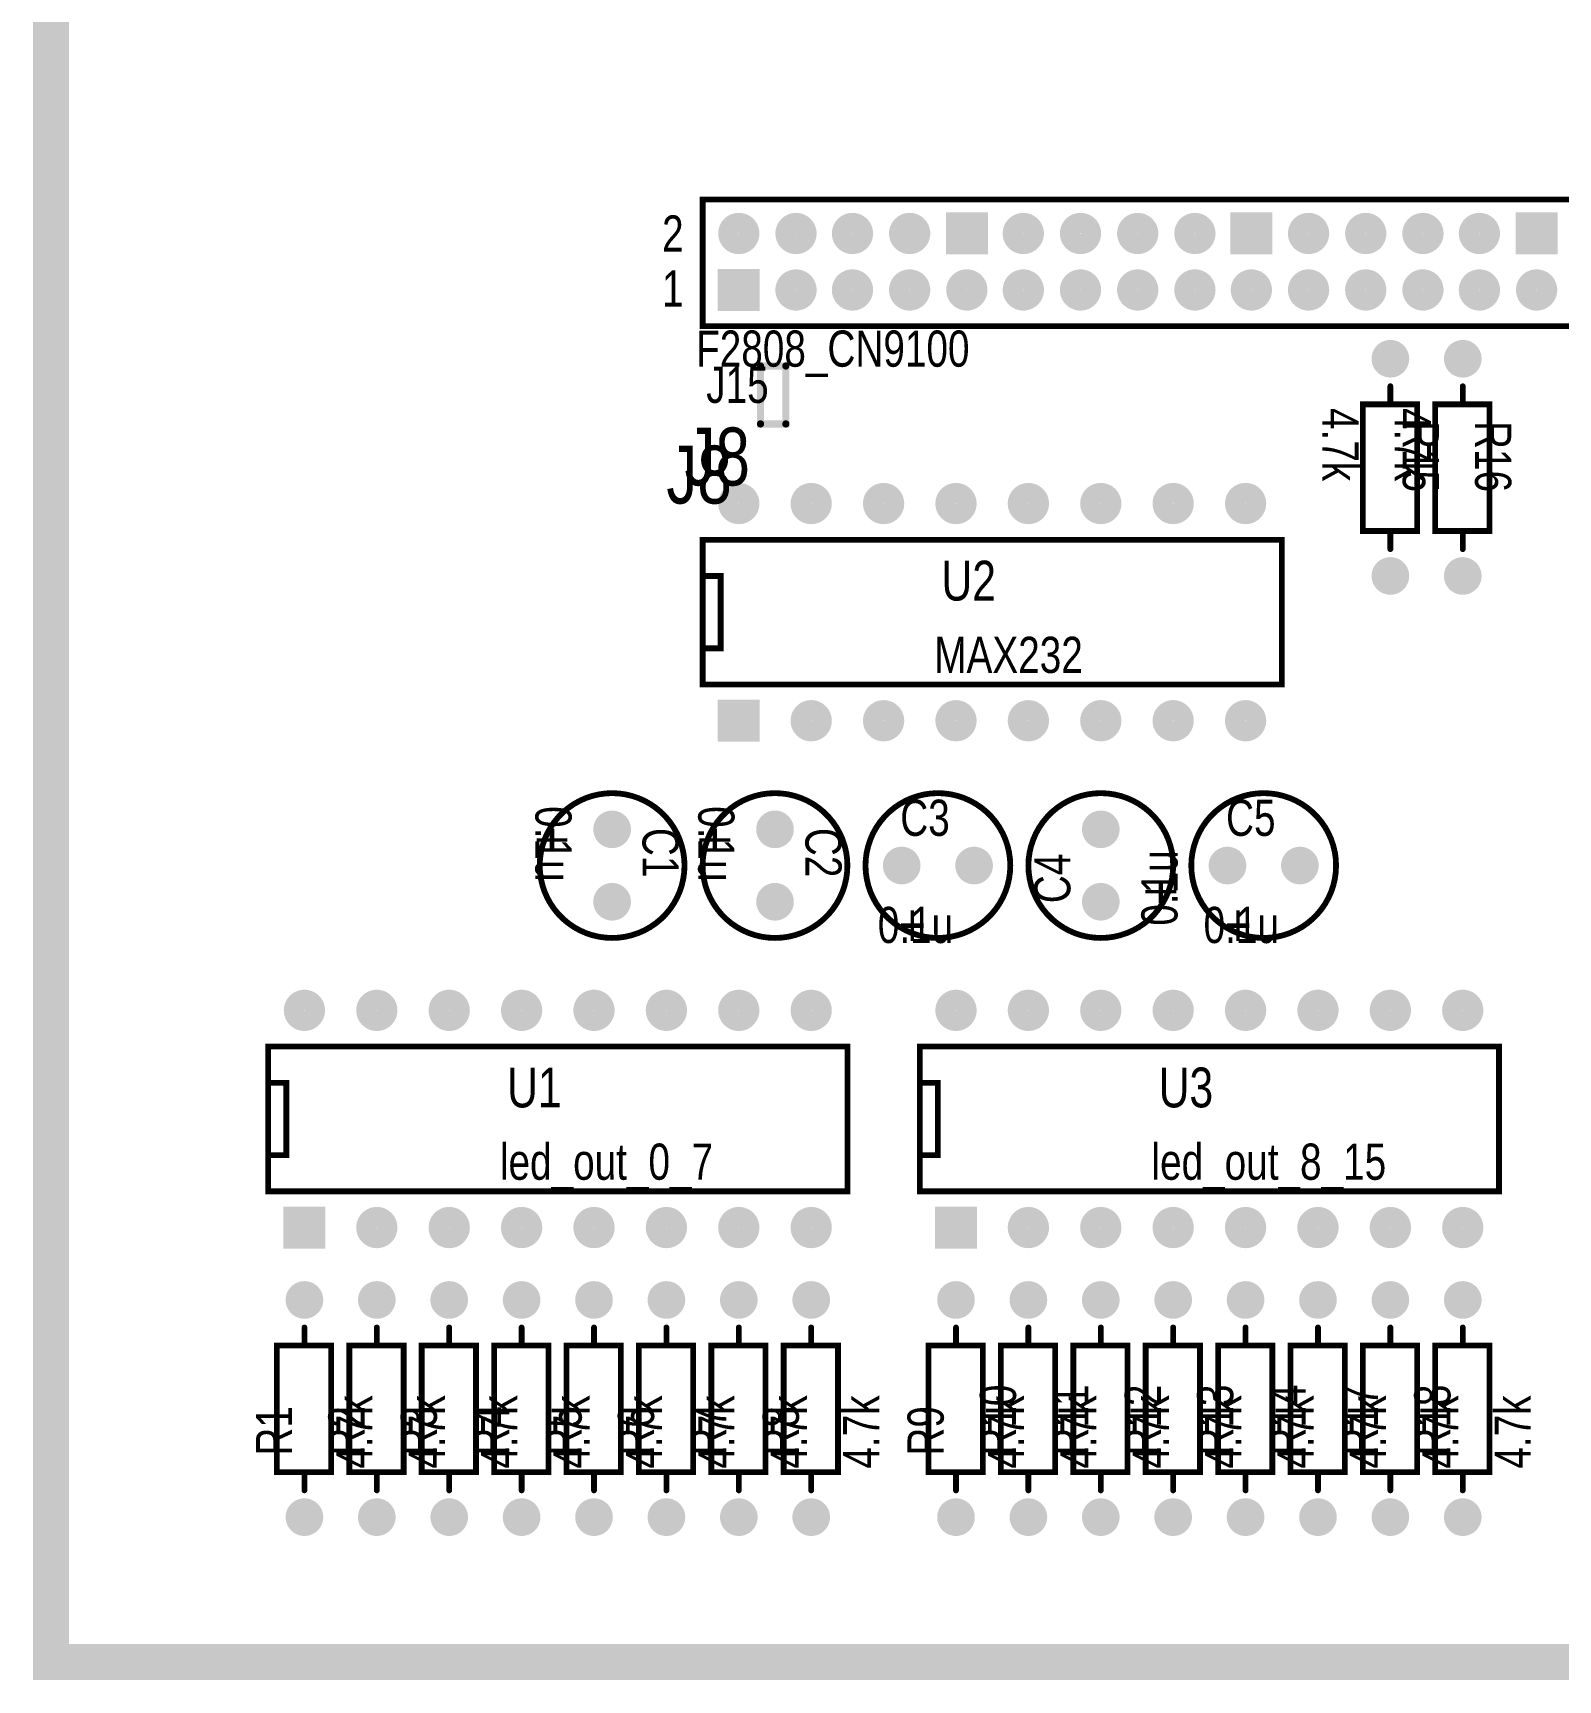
# Model space of a CAD drawing. Extents: x 0.1 to 7.45, y 0.15 to 4.7.
# Drawn here: x 0.171 to 2.278, y 0.146 to 2.421 of the extents above; entities that cross this region are included whole.
import ezdxf

# ---------------------------------------------------------------- set-up
doc = ezdxf.new("R2010")
doc.units = 0

msp = doc.modelspace()

# ---------------------------------------------------------------- linework, layer by layer
at = {"const_width": 0.05}
msp.add_lwpolyline([(0.196, 0.171), (0.196, 4.671), (7.421, 4.671), (7.421, 0.171), (0.196, 0.171)], close=True, dxfattribs=at)
at = {"const_width": 0.025}
msp.add_lwpolyline([(0.1835, 0.171, 1), (0.2085, 0.171, 1)], format="xyb", close=True, dxfattribs=at)
msp.add_lwpolyline([(0.1835, 0.171, 1), (0.2085, 0.171, 1)], format="xyb", close=True, dxfattribs=at)
at = {"layer": 'AST'}
for points, const_width in [([(1.096, 2.191), (1.096, 2.016), (2.696, 2.016), (2.696, 2.191), (1.096, 2.191)], 0.008), ([(1.176, 1.961), (1.211, 1.961), (1.211, 1.881), (1.176, 1.881), (1.176, 1.961)], 0.01), ([(2.008, 1.908), (2.083, 1.908), (2.083, 1.908), (2.083, 1.733), (2.008, 1.733), (2.008, 1.908)], 0.008), ([(2.108, 1.908), (2.183, 1.908), (2.183, 1.908), (2.183, 1.733), (2.108, 1.733), (2.108, 1.908)], 0.008), ([(1.896, 1.521), (1.096, 1.521), (1.096, 1.721), (1.896, 1.721), (1.896, 1.521)], 0.008), ([(1.296, 0.821), (0.496, 0.821), (0.496, 1.021), (1.296, 1.021), (1.296, 0.821)], 0.008), ([(2.196, 0.821), (1.396, 0.821), (1.396, 1.021), (2.196, 1.021), (2.196, 0.821)], 0.008), ([(0.583, 0.433), (0.508, 0.433), (0.508, 0.433), (0.508, 0.608), (0.583, 0.608), (0.583, 0.433)], 0.008), ([(0.683, 0.433), (0.608, 0.433), (0.608, 0.433), (0.608, 0.608), (0.683, 0.608), (0.683, 0.433)], 0.008), ([(0.783, 0.433), (0.708, 0.433), (0.708, 0.433), (0.708, 0.608), (0.783, 0.608), (0.783, 0.433)], 0.008), ([(0.883, 0.433), (0.808, 0.433), (0.808, 0.433), (0.808, 0.608), (0.883, 0.608), (0.883, 0.433)], 0.008), ([(0.983, 0.433), (0.908, 0.433), (0.908, 0.433), (0.908, 0.608), (0.983, 0.608), (0.983, 0.433)], 0.008), ([(1.083, 0.433), (1.008, 0.433), (1.008, 0.433), (1.008, 0.608), (1.083, 0.608), (1.083, 0.433)], 0.008), ([(1.183, 0.433), (1.108, 0.433), (1.108, 0.433), (1.108, 0.608), (1.183, 0.608), (1.183, 0.433)], 0.008), ([(1.283, 0.433), (1.208, 0.433), (1.208, 0.433), (1.208, 0.608), (1.283, 0.608), (1.283, 0.433)], 0.008), ([(1.483, 0.433), (1.408, 0.433), (1.408, 0.433), (1.408, 0.608), (1.483, 0.608), (1.483, 0.433)], 0.008), ([(1.583, 0.433), (1.508, 0.433), (1.508, 0.433), (1.508, 0.608), (1.583, 0.608), (1.583, 0.433)], 0.008), ([(1.683, 0.433), (1.608, 0.433), (1.608, 0.433), (1.608, 0.608), (1.683, 0.608), (1.683, 0.433)], 0.008), ([(1.783, 0.433), (1.708, 0.433), (1.708, 0.433), (1.708, 0.608), (1.783, 0.608), (1.783, 0.433)], 0.008), ([(1.883, 0.433), (1.808, 0.433), (1.808, 0.433), (1.808, 0.608), (1.883, 0.608), (1.883, 0.433)], 0.008), ([(1.983, 0.433), (1.908, 0.433), (1.908, 0.433), (1.908, 0.608), (1.983, 0.608), (1.983, 0.433)], 0.008), ([(2.083, 0.433), (2.008, 0.433), (2.008, 0.433), (2.008, 0.608), (2.083, 0.608), (2.083, 0.433)], 0.008), ([(2.183, 0.433), (2.108, 0.433), (2.108, 0.433), (2.108, 0.608), (2.183, 0.608), (2.183, 0.433)], 0.008)]:
    msp.add_lwpolyline(points, close=True, dxfattribs=dict(at, const_width=const_width))
for points, const_width in [([(1.094, 2.191, 1), (1.098, 2.191, 1)], 0.004), ([(1.094, 2.191, 1), (1.098, 2.191, 1)], 0.004), ([(1.132, 2.144, 1), (1.16, 2.144, 1)], 0.029), ([(1.211, 2.144, 1), (1.239, 2.144, 1)], 0.029), ([(1.289, 2.144, 1), (1.317, 2.144, 1)], 0.029), ([(1.368, 2.144, 1), (1.396, 2.144, 1)], 0.029), ([(1.525, 2.144, 1), (1.553, 2.144, 1)], 0.029), ([(1.604, 2.144, 1), (1.632, 2.144, 1)], 0.029), ([(1.683, 2.144, 1), (1.711, 2.144, 1)], 0.029), ([(1.762, 2.144, 1), (1.79, 2.144, 1)], 0.029), ([(1.919, 2.144, 1), (1.947, 2.144, 1)], 0.029), ([(1.998, 2.144, 1), (2.026, 2.144, 1)], 0.029), ([(2.077, 2.144, 1), (2.105, 2.144, 1)], 0.029), ([(2.155, 2.144, 1), (2.183, 2.144, 1)], 0.029), ([(1.211, 2.066, 1), (1.239, 2.066, 1)], 0.029), ([(1.289, 2.066, 1), (1.317, 2.066, 1)], 0.029), ([(1.368, 2.066, 1), (1.396, 2.066, 1)], 0.029), ([(1.447, 2.066, 1), (1.475, 2.066, 1)], 0.029), ([(1.525, 2.066, 1), (1.553, 2.066, 1)], 0.029), ([(1.604, 2.066, 1), (1.632, 2.066, 1)], 0.029), ([(1.683, 2.066, 1), (1.711, 2.066, 1)], 0.029), ([(1.762, 2.066, 1), (1.79, 2.066, 1)], 0.029), ([(1.84, 2.066, 1), (1.868, 2.066, 1)], 0.029), ([(1.919, 2.066, 1), (1.947, 2.066, 1)], 0.029), ([(1.998, 2.066, 1), (2.026, 2.066, 1)], 0.029), ([(2.077, 2.066, 1), (2.105, 2.066, 1)], 0.029), ([(2.155, 2.066, 1), (2.183, 2.066, 1)], 0.029), ([(2.234, 2.066, 1), (2.262, 2.066, 1)], 0.029), ([(1.094, 2.016, 1), (1.098, 2.016, 1)], 0.004), ([(2.033, 1.971, 1), (2.059, 1.971, 1)], 0.026), ([(2.133, 1.971, 1), (2.159, 1.971, 1)], 0.026), ([(1.1735, 1.961, 1), (1.1785, 1.961, 1)], 0.005), ([(1.1735, 1.961, 1), (1.1785, 1.961, 1)], 0.005), ([(1.2085, 1.961, 1), (1.2135, 1.961, 1)], 0.005), ([(2.044, 1.933, 1), (2.048, 1.933, 1)], 0.004), ([(2.144, 1.933, 1), (2.148, 1.933, 1)], 0.004), ([(2.006, 1.908, 1), (2.01, 1.908, 1)], 0.004), ([(2.006, 1.908, 1), (2.01, 1.908, 1)], 0.004), ([(2.044, 1.908, 1), (2.048, 1.908, 1)], 0.004), ([(2.081, 1.908, 1), (2.085, 1.908, 1)], 0.004), ([(2.081, 1.908, 1), (2.085, 1.908, 1)], 0.004), ([(2.106, 1.908, 1), (2.11, 1.908, 1)], 0.004), ([(2.106, 1.908, 1), (2.11, 1.908, 1)], 0.004), ([(2.144, 1.908, 1), (2.148, 1.908, 1)], 0.004), ([(2.181, 1.908, 1), (2.185, 1.908, 1)], 0.004), ([(2.181, 1.908, 1), (2.185, 1.908, 1)], 0.004), ([(1.1735, 1.881, 1), (1.1785, 1.881, 1)], 0.005), ([(1.2085, 1.881, 1), (1.2135, 1.881, 1)], 0.005), ([(1.132, 1.771, 1), (1.16, 1.771, 1)], 0.029), ([(1.232, 1.771, 1), (1.26, 1.771, 1)], 0.029), ([(1.332, 1.771, 1), (1.36, 1.771, 1)], 0.029), ([(1.432, 1.771, 1), (1.46, 1.771, 1)], 0.029), ([(1.532, 1.771, 1), (1.56, 1.771, 1)], 0.029), ([(1.632, 1.771, 1), (1.66, 1.771, 1)], 0.029), ([(1.732, 1.771, 1), (1.76, 1.771, 1)], 0.029), ([(1.832, 1.771, 1), (1.86, 1.771, 1)], 0.029), ([(2.006, 1.733, 1), (2.01, 1.733, 1)], 0.004), ([(2.044, 1.733, 1), (2.048, 1.733, 1)], 0.004), ([(2.081, 1.733, 1), (2.085, 1.733, 1)], 0.004), ([(2.106, 1.733, 1), (2.11, 1.733, 1)], 0.004), ([(2.144, 1.733, 1), (2.148, 1.733, 1)], 0.004), ([(2.181, 1.733, 1), (2.185, 1.733, 1)], 0.004), ([(1.094, 1.721, 1), (1.098, 1.721, 1)], 0.004), ([(1.894, 1.721, 1), (1.898, 1.721, 1)], 0.004), ([(2.044, 1.708, 1), (2.048, 1.708, 1)], 0.004), ([(2.144, 1.708, 1), (2.148, 1.708, 1)], 0.004), ([(2.033, 1.671, 1), (2.059, 1.671, 1)], 0.026), ([(2.133, 1.671, 1), (2.159, 1.671, 1)], 0.026), ([(1.094, 1.671, 1), (1.098, 1.671, 1)], 0.004), ([(1.119, 1.671, 1), (1.123, 1.671, 1)], 0.004), ([(1.094, 1.571, 1), (1.098, 1.571, 1)], 0.004), ([(1.119, 1.571, 1), (1.123, 1.571, 1)], 0.004), ([(1.094, 1.521, 1), (1.098, 1.521, 1)], 0.004), ([(1.894, 1.521, 1), (1.898, 1.521, 1)], 0.004), ([(1.894, 1.521, 1), (1.898, 1.521, 1)], 0.004), ([(1.232, 1.471, 1), (1.26, 1.471, 1)], 0.029), ([(1.332, 1.471, 1), (1.36, 1.471, 1)], 0.029), ([(1.432, 1.471, 1), (1.46, 1.471, 1)], 0.029), ([(1.532, 1.471, 1), (1.56, 1.471, 1)], 0.029), ([(1.632, 1.471, 1), (1.66, 1.471, 1)], 0.029), ([(1.732, 1.471, 1), (1.76, 1.471, 1)], 0.029), ([(1.832, 1.471, 1), (1.86, 1.471, 1)], 0.029), ([(0.971, 1.371, -0.414214), (1.071, 1.271, -0.414214), (0.971, 1.171, -0.414214), (0.871, 1.271, -0.414214), (0.971, 1.371)], 0.008), ([(0.969, 1.371, 1), (0.973, 1.371, 1)], 0.004), ([(0.969, 1.371, 1), (0.973, 1.371, 1)], 0.004), ([(1.196, 1.371, -0.414214), (1.296, 1.271, -0.414214), (1.196, 1.171, -0.414214), (1.096, 1.271, -0.414214), (1.196, 1.371)], 0.008), ([(1.194, 1.371, 1), (1.198, 1.371, 1)], 0.004), ([(1.194, 1.371, 1), (1.198, 1.371, 1)], 0.004), ([(1.321, 1.271, -0.414214), (1.421, 1.371, -0.414214), (1.521, 1.271, -0.414214), (1.421, 1.171, -0.414214), (1.321, 1.271)], 0.008), ([(1.419, 1.371, 1), (1.423, 1.371, 1)], 0.004), ([(1.646, 1.171, -0.414214), (1.546, 1.271, -0.414214), (1.646, 1.371, -0.414214), (1.746, 1.271, -0.414214), (1.646, 1.171)], 0.008), ([(1.644, 1.371, 1), (1.648, 1.371, 1)], 0.004), ([(1.771, 1.271, -0.414214), (1.871, 1.371, -0.414214), (1.971, 1.271, -0.414214), (1.871, 1.171, -0.414214), (1.771, 1.271)], 0.008), ([(1.869, 1.371, 1), (1.873, 1.371, 1)], 0.004), ([(0.958, 1.321, 1), (0.984, 1.321, 1)], 0.026), ([(1.183, 1.321, 1), (1.209, 1.321, 1)], 0.026), ([(1.633, 1.321, 1), (1.659, 1.321, 1)], 0.026), ([(1.358, 1.271, 1), (1.384, 1.271, 1)], 0.026), ([(1.458, 1.271, 1), (1.484, 1.271, 1)], 0.026), ([(1.808, 1.271, 1), (1.834, 1.271, 1)], 0.026), ([(1.908, 1.271, 1), (1.934, 1.271, 1)], 0.026), ([(0.869, 1.271, 1), (0.873, 1.271, 1)], 0.004), ([(1.069, 1.271, 1), (1.073, 1.271, 1)], 0.004), ([(1.094, 1.271, 1), (1.098, 1.271, 1)], 0.004), ([(1.294, 1.271, 1), (1.298, 1.271, 1)], 0.004), ([(1.319, 1.271, 1), (1.323, 1.271, 1)], 0.004), ([(1.319, 1.271, 1), (1.323, 1.271, 1)], 0.004), ([(1.519, 1.271, 1), (1.523, 1.271, 1)], 0.004), ([(1.544, 1.271, 1), (1.548, 1.271, 1)], 0.004), ([(1.744, 1.271, 1), (1.748, 1.271, 1)], 0.004), ([(1.769, 1.271, 1), (1.773, 1.271, 1)], 0.004), ([(1.769, 1.271, 1), (1.773, 1.271, 1)], 0.004), ([(1.969, 1.271, 1), (1.973, 1.271, 1)], 0.004), ([(0.958, 1.221, 1), (0.984, 1.221, 1)], 0.026), ([(1.183, 1.221, 1), (1.209, 1.221, 1)], 0.026), ([(1.633, 1.221, 1), (1.659, 1.221, 1)], 0.026), ([(0.969, 1.171, 1), (0.973, 1.171, 1)], 0.004), ([(1.194, 1.171, 1), (1.198, 1.171, 1)], 0.004), ([(1.419, 1.171, 1), (1.423, 1.171, 1)], 0.004), ([(1.644, 1.171, 1), (1.648, 1.171, 1)], 0.004), ([(1.644, 1.171, 1), (1.648, 1.171, 1)], 0.004), ([(1.869, 1.171, 1), (1.873, 1.171, 1)], 0.004), ([(0.532, 1.071, 1), (0.56, 1.071, 1)], 0.029), ([(0.632, 1.071, 1), (0.66, 1.071, 1)], 0.029), ([(0.732, 1.071, 1), (0.76, 1.071, 1)], 0.029), ([(0.832, 1.071, 1), (0.86, 1.071, 1)], 0.029), ([(0.932, 1.071, 1), (0.96, 1.071, 1)], 0.029), ([(1.032, 1.071, 1), (1.06, 1.071, 1)], 0.029), ([(1.132, 1.071, 1), (1.16, 1.071, 1)], 0.029), ([(1.232, 1.071, 1), (1.26, 1.071, 1)], 0.029), ([(1.432, 1.071, 1), (1.46, 1.071, 1)], 0.029), ([(1.532, 1.071, 1), (1.56, 1.071, 1)], 0.029), ([(1.632, 1.071, 1), (1.66, 1.071, 1)], 0.029), ([(1.732, 1.071, 1), (1.76, 1.071, 1)], 0.029), ([(1.832, 1.071, 1), (1.86, 1.071, 1)], 0.029), ([(1.932, 1.071, 1), (1.96, 1.071, 1)], 0.029), ([(2.032, 1.071, 1), (2.06, 1.071, 1)], 0.029), ([(2.132, 1.071, 1), (2.16, 1.071, 1)], 0.029), ([(0.494, 1.021, 1), (0.498, 1.021, 1)], 0.004), ([(1.294, 1.021, 1), (1.298, 1.021, 1)], 0.004), ([(1.394, 1.021, 1), (1.398, 1.021, 1)], 0.004), ([(2.194, 1.021, 1), (2.198, 1.021, 1)], 0.004), ([(0.494, 0.971, 1), (0.498, 0.971, 1)], 0.004), ([(0.519, 0.971, 1), (0.523, 0.971, 1)], 0.004), ([(1.394, 0.971, 1), (1.398, 0.971, 1)], 0.004), ([(1.419, 0.971, 1), (1.423, 0.971, 1)], 0.004), ([(0.494, 0.871, 1), (0.498, 0.871, 1)], 0.004), ([(0.519, 0.871, 1), (0.523, 0.871, 1)], 0.004), ([(1.394, 0.871, 1), (1.398, 0.871, 1)], 0.004), ([(1.419, 0.871, 1), (1.423, 0.871, 1)], 0.004), ([(0.494, 0.821, 1), (0.498, 0.821, 1)], 0.004), ([(1.294, 0.821, 1), (1.298, 0.821, 1)], 0.004), ([(1.294, 0.821, 1), (1.298, 0.821, 1)], 0.004), ([(1.394, 0.821, 1), (1.398, 0.821, 1)], 0.004), ([(2.194, 0.821, 1), (2.198, 0.821, 1)], 0.004), ([(2.194, 0.821, 1), (2.198, 0.821, 1)], 0.004), ([(0.632, 0.771, 1), (0.66, 0.771, 1)], 0.029), ([(0.732, 0.771, 1), (0.76, 0.771, 1)], 0.029), ([(0.832, 0.771, 1), (0.86, 0.771, 1)], 0.029), ([(0.932, 0.771, 1), (0.96, 0.771, 1)], 0.029), ([(1.032, 0.771, 1), (1.06, 0.771, 1)], 0.029), ([(1.132, 0.771, 1), (1.16, 0.771, 1)], 0.029), ([(1.232, 0.771, 1), (1.26, 0.771, 1)], 0.029), ([(1.532, 0.771, 1), (1.56, 0.771, 1)], 0.029), ([(1.632, 0.771, 1), (1.66, 0.771, 1)], 0.029), ([(1.732, 0.771, 1), (1.76, 0.771, 1)], 0.029), ([(1.832, 0.771, 1), (1.86, 0.771, 1)], 0.029), ([(1.932, 0.771, 1), (1.96, 0.771, 1)], 0.029), ([(2.032, 0.771, 1), (2.06, 0.771, 1)], 0.029), ([(2.132, 0.771, 1), (2.16, 0.771, 1)], 0.029), ([(0.533, 0.671, 1), (0.559, 0.671, 1)], 0.026), ([(0.633, 0.671, 1), (0.659, 0.671, 1)], 0.026), ([(0.733, 0.671, 1), (0.759, 0.671, 1)], 0.026), ([(0.833, 0.671, 1), (0.859, 0.671, 1)], 0.026), ([(0.933, 0.671, 1), (0.959, 0.671, 1)], 0.026), ([(1.033, 0.671, 1), (1.059, 0.671, 1)], 0.026), ([(1.133, 0.671, 1), (1.159, 0.671, 1)], 0.026), ([(1.233, 0.671, 1), (1.259, 0.671, 1)], 0.026), ([(1.433, 0.671, 1), (1.459, 0.671, 1)], 0.026), ([(1.533, 0.671, 1), (1.559, 0.671, 1)], 0.026), ([(1.633, 0.671, 1), (1.659, 0.671, 1)], 0.026), ([(1.733, 0.671, 1), (1.759, 0.671, 1)], 0.026), ([(1.833, 0.671, 1), (1.859, 0.671, 1)], 0.026), ([(1.933, 0.671, 1), (1.959, 0.671, 1)], 0.026), ([(2.033, 0.671, 1), (2.059, 0.671, 1)], 0.026), ([(2.133, 0.671, 1), (2.159, 0.671, 1)], 0.026), ([(0.544, 0.633, 1), (0.548, 0.633, 1)], 0.004), ([(0.644, 0.633, 1), (0.648, 0.633, 1)], 0.004), ([(0.744, 0.633, 1), (0.748, 0.633, 1)], 0.004), ([(0.844, 0.633, 1), (0.848, 0.633, 1)], 0.004), ([(0.944, 0.633, 1), (0.948, 0.633, 1)], 0.004), ([(1.044, 0.633, 1), (1.048, 0.633, 1)], 0.004), ([(1.144, 0.633, 1), (1.148, 0.633, 1)], 0.004), ([(1.244, 0.633, 1), (1.248, 0.633, 1)], 0.004), ([(1.444, 0.633, 1), (1.448, 0.633, 1)], 0.004), ([(1.544, 0.633, 1), (1.548, 0.633, 1)], 0.004), ([(1.644, 0.633, 1), (1.648, 0.633, 1)], 0.004), ([(1.744, 0.633, 1), (1.748, 0.633, 1)], 0.004), ([(1.844, 0.633, 1), (1.848, 0.633, 1)], 0.004), ([(1.944, 0.633, 1), (1.948, 0.633, 1)], 0.004), ([(2.044, 0.633, 1), (2.048, 0.633, 1)], 0.004), ([(2.144, 0.633, 1), (2.148, 0.633, 1)], 0.004), ([(0.506, 0.608, 1), (0.51, 0.608, 1)], 0.004), ([(0.544, 0.608, 1), (0.548, 0.608, 1)], 0.004), ([(0.581, 0.608, 1), (0.585, 0.608, 1)], 0.004), ([(0.606, 0.608, 1), (0.61, 0.608, 1)], 0.004), ([(0.644, 0.608, 1), (0.648, 0.608, 1)], 0.004), ([(0.681, 0.608, 1), (0.685, 0.608, 1)], 0.004), ([(0.706, 0.608, 1), (0.71, 0.608, 1)], 0.004), ([(0.744, 0.608, 1), (0.748, 0.608, 1)], 0.004), ([(0.781, 0.608, 1), (0.785, 0.608, 1)], 0.004), ([(0.806, 0.608, 1), (0.81, 0.608, 1)], 0.004), ([(0.844, 0.608, 1), (0.848, 0.608, 1)], 0.004), ([(0.881, 0.608, 1), (0.885, 0.608, 1)], 0.004), ([(0.906, 0.608, 1), (0.91, 0.608, 1)], 0.004), ([(0.944, 0.608, 1), (0.948, 0.608, 1)], 0.004), ([(0.981, 0.608, 1), (0.985, 0.608, 1)], 0.004), ([(1.006, 0.608, 1), (1.01, 0.608, 1)], 0.004), ([(1.044, 0.608, 1), (1.048, 0.608, 1)], 0.004), ([(1.081, 0.608, 1), (1.085, 0.608, 1)], 0.004), ([(1.106, 0.608, 1), (1.11, 0.608, 1)], 0.004), ([(1.144, 0.608, 1), (1.148, 0.608, 1)], 0.004), ([(1.181, 0.608, 1), (1.185, 0.608, 1)], 0.004), ([(1.206, 0.608, 1), (1.21, 0.608, 1)], 0.004), ([(1.244, 0.608, 1), (1.248, 0.608, 1)], 0.004), ([(1.281, 0.608, 1), (1.285, 0.608, 1)], 0.004), ([(1.406, 0.608, 1), (1.41, 0.608, 1)], 0.004), ([(1.444, 0.608, 1), (1.448, 0.608, 1)], 0.004), ([(1.481, 0.608, 1), (1.485, 0.608, 1)], 0.004), ([(1.506, 0.608, 1), (1.51, 0.608, 1)], 0.004), ([(1.544, 0.608, 1), (1.548, 0.608, 1)], 0.004), ([(1.581, 0.608, 1), (1.585, 0.608, 1)], 0.004), ([(1.606, 0.608, 1), (1.61, 0.608, 1)], 0.004), ([(1.644, 0.608, 1), (1.648, 0.608, 1)], 0.004), ([(1.681, 0.608, 1), (1.685, 0.608, 1)], 0.004), ([(1.706, 0.608, 1), (1.71, 0.608, 1)], 0.004), ([(1.744, 0.608, 1), (1.748, 0.608, 1)], 0.004), ([(1.781, 0.608, 1), (1.785, 0.608, 1)], 0.004), ([(1.806, 0.608, 1), (1.81, 0.608, 1)], 0.004), ([(1.844, 0.608, 1), (1.848, 0.608, 1)], 0.004), ([(1.881, 0.608, 1), (1.885, 0.608, 1)], 0.004), ([(1.906, 0.608, 1), (1.91, 0.608, 1)], 0.004), ([(1.944, 0.608, 1), (1.948, 0.608, 1)], 0.004), ([(1.981, 0.608, 1), (1.985, 0.608, 1)], 0.004), ([(2.006, 0.608, 1), (2.01, 0.608, 1)], 0.004), ([(2.044, 0.608, 1), (2.048, 0.608, 1)], 0.004), ([(2.081, 0.608, 1), (2.085, 0.608, 1)], 0.004), ([(2.106, 0.608, 1), (2.11, 0.608, 1)], 0.004), ([(2.144, 0.608, 1), (2.148, 0.608, 1)], 0.004), ([(2.181, 0.608, 1), (2.185, 0.608, 1)], 0.004), ([(0.506, 0.433, 1), (0.51, 0.433, 1)], 0.004), ([(0.506, 0.433, 1), (0.51, 0.433, 1)], 0.004), ([(0.544, 0.433, 1), (0.548, 0.433, 1)], 0.004), ([(0.581, 0.433, 1), (0.585, 0.433, 1)], 0.004), ([(0.581, 0.433, 1), (0.585, 0.433, 1)], 0.004), ([(0.606, 0.433, 1), (0.61, 0.433, 1)], 0.004), ([(0.606, 0.433, 1), (0.61, 0.433, 1)], 0.004), ([(0.644, 0.433, 1), (0.648, 0.433, 1)], 0.004), ([(0.681, 0.433, 1), (0.685, 0.433, 1)], 0.004), ([(0.681, 0.433, 1), (0.685, 0.433, 1)], 0.004), ([(0.706, 0.433, 1), (0.71, 0.433, 1)], 0.004), ([(0.706, 0.433, 1), (0.71, 0.433, 1)], 0.004), ([(0.744, 0.433, 1), (0.748, 0.433, 1)], 0.004), ([(0.781, 0.433, 1), (0.785, 0.433, 1)], 0.004), ([(0.781, 0.433, 1), (0.785, 0.433, 1)], 0.004), ([(0.806, 0.433, 1), (0.81, 0.433, 1)], 0.004), ([(0.806, 0.433, 1), (0.81, 0.433, 1)], 0.004), ([(0.844, 0.433, 1), (0.848, 0.433, 1)], 0.004), ([(0.881, 0.433, 1), (0.885, 0.433, 1)], 0.004), ([(0.881, 0.433, 1), (0.885, 0.433, 1)], 0.004), ([(0.906, 0.433, 1), (0.91, 0.433, 1)], 0.004), ([(0.906, 0.433, 1), (0.91, 0.433, 1)], 0.004), ([(0.944, 0.433, 1), (0.948, 0.433, 1)], 0.004), ([(0.981, 0.433, 1), (0.985, 0.433, 1)], 0.004), ([(0.981, 0.433, 1), (0.985, 0.433, 1)], 0.004), ([(1.006, 0.433, 1), (1.01, 0.433, 1)], 0.004), ([(1.006, 0.433, 1), (1.01, 0.433, 1)], 0.004), ([(1.044, 0.433, 1), (1.048, 0.433, 1)], 0.004), ([(1.081, 0.433, 1), (1.085, 0.433, 1)], 0.004), ([(1.081, 0.433, 1), (1.085, 0.433, 1)], 0.004), ([(1.106, 0.433, 1), (1.11, 0.433, 1)], 0.004), ([(1.106, 0.433, 1), (1.11, 0.433, 1)], 0.004), ([(1.144, 0.433, 1), (1.148, 0.433, 1)], 0.004), ([(1.181, 0.433, 1), (1.185, 0.433, 1)], 0.004), ([(1.181, 0.433, 1), (1.185, 0.433, 1)], 0.004), ([(1.206, 0.433, 1), (1.21, 0.433, 1)], 0.004), ([(1.206, 0.433, 1), (1.21, 0.433, 1)], 0.004), ([(1.244, 0.433, 1), (1.248, 0.433, 1)], 0.004), ([(1.281, 0.433, 1), (1.285, 0.433, 1)], 0.004), ([(1.281, 0.433, 1), (1.285, 0.433, 1)], 0.004), ([(1.406, 0.433, 1), (1.41, 0.433, 1)], 0.004), ([(1.406, 0.433, 1), (1.41, 0.433, 1)], 0.004), ([(1.444, 0.433, 1), (1.448, 0.433, 1)], 0.004), ([(1.481, 0.433, 1), (1.485, 0.433, 1)], 0.004), ([(1.481, 0.433, 1), (1.485, 0.433, 1)], 0.004), ([(1.506, 0.433, 1), (1.51, 0.433, 1)], 0.004), ([(1.506, 0.433, 1), (1.51, 0.433, 1)], 0.004), ([(1.544, 0.433, 1), (1.548, 0.433, 1)], 0.004), ([(1.581, 0.433, 1), (1.585, 0.433, 1)], 0.004), ([(1.581, 0.433, 1), (1.585, 0.433, 1)], 0.004), ([(1.606, 0.433, 1), (1.61, 0.433, 1)], 0.004), ([(1.606, 0.433, 1), (1.61, 0.433, 1)], 0.004), ([(1.644, 0.433, 1), (1.648, 0.433, 1)], 0.004), ([(1.681, 0.433, 1), (1.685, 0.433, 1)], 0.004), ([(1.681, 0.433, 1), (1.685, 0.433, 1)], 0.004), ([(1.706, 0.433, 1), (1.71, 0.433, 1)], 0.004), ([(1.706, 0.433, 1), (1.71, 0.433, 1)], 0.004), ([(1.744, 0.433, 1), (1.748, 0.433, 1)], 0.004), ([(1.781, 0.433, 1), (1.785, 0.433, 1)], 0.004), ([(1.781, 0.433, 1), (1.785, 0.433, 1)], 0.004), ([(1.806, 0.433, 1), (1.81, 0.433, 1)], 0.004), ([(1.806, 0.433, 1), (1.81, 0.433, 1)], 0.004), ([(1.844, 0.433, 1), (1.848, 0.433, 1)], 0.004), ([(1.881, 0.433, 1), (1.885, 0.433, 1)], 0.004), ([(1.881, 0.433, 1), (1.885, 0.433, 1)], 0.004), ([(1.906, 0.433, 1), (1.91, 0.433, 1)], 0.004), ([(1.906, 0.433, 1), (1.91, 0.433, 1)], 0.004), ([(1.944, 0.433, 1), (1.948, 0.433, 1)], 0.004), ([(1.981, 0.433, 1), (1.985, 0.433, 1)], 0.004), ([(1.981, 0.433, 1), (1.985, 0.433, 1)], 0.004), ([(2.006, 0.433, 1), (2.01, 0.433, 1)], 0.004), ([(2.006, 0.433, 1), (2.01, 0.433, 1)], 0.004), ([(2.044, 0.433, 1), (2.048, 0.433, 1)], 0.004), ([(2.081, 0.433, 1), (2.085, 0.433, 1)], 0.004), ([(2.081, 0.433, 1), (2.085, 0.433, 1)], 0.004), ([(2.106, 0.433, 1), (2.11, 0.433, 1)], 0.004), ([(2.106, 0.433, 1), (2.11, 0.433, 1)], 0.004), ([(2.144, 0.433, 1), (2.148, 0.433, 1)], 0.004), ([(2.181, 0.433, 1), (2.185, 0.433, 1)], 0.004), ([(2.181, 0.433, 1), (2.185, 0.433, 1)], 0.004), ([(0.544, 0.408, 1), (0.548, 0.408, 1)], 0.004), ([(0.644, 0.408, 1), (0.648, 0.408, 1)], 0.004), ([(0.744, 0.408, 1), (0.748, 0.408, 1)], 0.004), ([(0.844, 0.408, 1), (0.848, 0.408, 1)], 0.004), ([(0.944, 0.408, 1), (0.948, 0.408, 1)], 0.004), ([(1.044, 0.408, 1), (1.048, 0.408, 1)], 0.004), ([(1.144, 0.408, 1), (1.148, 0.408, 1)], 0.004), ([(1.244, 0.408, 1), (1.248, 0.408, 1)], 0.004), ([(1.444, 0.408, 1), (1.448, 0.408, 1)], 0.004), ([(1.544, 0.408, 1), (1.548, 0.408, 1)], 0.004), ([(1.644, 0.408, 1), (1.648, 0.408, 1)], 0.004), ([(1.744, 0.408, 1), (1.748, 0.408, 1)], 0.004), ([(1.844, 0.408, 1), (1.848, 0.408, 1)], 0.004), ([(1.944, 0.408, 1), (1.948, 0.408, 1)], 0.004), ([(2.044, 0.408, 1), (2.048, 0.408, 1)], 0.004), ([(2.144, 0.408, 1), (2.148, 0.408, 1)], 0.004), ([(0.533, 0.371, 1), (0.559, 0.371, 1)], 0.026), ([(0.633, 0.371, 1), (0.659, 0.371, 1)], 0.026), ([(0.733, 0.371, 1), (0.759, 0.371, 1)], 0.026), ([(0.833, 0.371, 1), (0.859, 0.371, 1)], 0.026), ([(0.933, 0.371, 1), (0.959, 0.371, 1)], 0.026), ([(1.033, 0.371, 1), (1.059, 0.371, 1)], 0.026), ([(1.133, 0.371, 1), (1.159, 0.371, 1)], 0.026), ([(1.233, 0.371, 1), (1.259, 0.371, 1)], 0.026), ([(1.433, 0.371, 1), (1.459, 0.371, 1)], 0.026), ([(1.533, 0.371, 1), (1.559, 0.371, 1)], 0.026), ([(1.633, 0.371, 1), (1.659, 0.371, 1)], 0.026), ([(1.733, 0.371, 1), (1.759, 0.371, 1)], 0.026), ([(1.833, 0.371, 1), (1.859, 0.371, 1)], 0.026), ([(1.933, 0.371, 1), (1.959, 0.371, 1)], 0.026), ([(2.033, 0.371, 1), (2.059, 0.371, 1)], 0.026), ([(2.133, 0.371, 1), (2.159, 0.371, 1)], 0.026)]:
    msp.add_lwpolyline(points, format="xyb", close=True, dxfattribs=dict(at, const_width=const_width))
at = {"layer": 'AST', "const_width": 0.008}
for points in [[(2.046, 1.908), (2.046, 1.933)], [(2.146, 1.908), (2.146, 1.933)], [(2.046, 1.733), (2.046, 1.708)], [(2.146, 1.733), (2.146, 1.708)], [(1.096, 1.571), (1.121, 1.571), (1.121, 1.671), (1.096, 1.671)], [(0.496, 0.871), (0.521, 0.871), (0.521, 0.971), (0.496, 0.971)], [(1.396, 0.871), (1.421, 0.871), (1.421, 0.971), (1.396, 0.971)], [(0.546, 0.608), (0.546, 0.633)], [(0.646, 0.608), (0.646, 0.633)], [(0.746, 0.608), (0.746, 0.633)], [(0.846, 0.608), (0.846, 0.633)], [(0.946, 0.608), (0.946, 0.633)], [(1.046, 0.608), (1.046, 0.633)], [(1.146, 0.608), (1.146, 0.633)], [(1.246, 0.608), (1.246, 0.633)], [(1.446, 0.608), (1.446, 0.633)], [(1.546, 0.608), (1.546, 0.633)], [(1.646, 0.608), (1.646, 0.633)], [(1.746, 0.608), (1.746, 0.633)], [(1.846, 0.608), (1.846, 0.633)], [(1.946, 0.608), (1.946, 0.633)], [(2.046, 0.608), (2.046, 0.633)], [(2.146, 0.608), (2.146, 0.633)], [(0.546, 0.433), (0.546, 0.408)], [(0.646, 0.433), (0.646, 0.408)], [(0.746, 0.433), (0.746, 0.408)], [(0.846, 0.433), (0.846, 0.408)], [(0.946, 0.433), (0.946, 0.408)], [(1.046, 0.433), (1.046, 0.408)], [(1.146, 0.433), (1.146, 0.408)], [(1.246, 0.433), (1.246, 0.408)], [(1.446, 0.433), (1.446, 0.408)], [(1.546, 0.433), (1.546, 0.408)], [(1.646, 0.433), (1.646, 0.408)], [(1.746, 0.433), (1.746, 0.408)], [(1.846, 0.433), (1.846, 0.408)], [(1.946, 0.433), (1.946, 0.408)], [(2.046, 0.433), (2.046, 0.408)], [(2.146, 0.433), (2.146, 0.408)]]:
    msp.add_lwpolyline(points, dxfattribs=at)
at = {"layer": 'AST'}
for points in [[(1.432, 2.115), (1.49, 2.115), (1.432, 2.173), (1.49, 2.173)], [(1.825, 2.115), (1.883, 2.115), (1.825, 2.173), (1.883, 2.173)], [(2.219, 2.115), (2.277, 2.115), (2.219, 2.173), (2.277, 2.173)], [(1.117, 2.037), (1.175, 2.037), (1.117, 2.095), (1.175, 2.095)], [(1.117, 1.442), (1.175, 1.442), (1.117, 1.5), (1.175, 1.5)], [(0.517, 0.742), (0.575, 0.742), (0.517, 0.8), (0.575, 0.8)], [(1.417, 0.742), (1.475, 0.742), (1.417, 0.8), (1.475, 0.8)]]:
    msp.add_solid(points, dxfattribs=at)

# ---------------------------------------------------------------- texts
at = {"layer": 'AST', "width": 0.8}
for s, height, p in [('2', 0.05, (1.04, 2.119)), ('1', 0.05, (1.04, 2.043)), ('F2808_CN9100', 0.05, (1.087, 1.96)), ('J15', 0.05, (1.101, 1.91)), ('J8', 0.08, (1.071, 1.796)), ('J8', 0.08, (1.046, 1.771)), ('U2', 0.055, (1.426, 1.637)), ('MAX232', 0.05, (1.416, 1.537)), ('C3', 0.05, (1.369, 1.312)), ('C5', 0.05, (1.819, 1.312)), ('0.1u', 0.05, (1.338, 1.164)), ('+', 0.06, (1.367, 1.159)), ('0.1u', 0.05, (1.788, 1.164)), ('+', 0.06, (1.817, 1.159)), ('U1', 0.055, (0.826, 0.937)), ('U3', 0.055, (1.726, 0.937)), ('led_out_0_7', 0.05, (0.816, 0.837)), ('led_out_8_15', 0.05, (1.716, 0.837))]:
    msp.add_text(s, height=height, dxfattribs=at).set_placement(p)
for s, height, rotation, p in [('4.7k', 0.05, 270, (1.952, 1.903)), ('4.7k', 0.05, 270, (2.052, 1.903)), ('R15', 0.05, 270, (2.063, 1.885)), ('R16', 0.05, 270, (2.163, 1.885)), ('0.1u', 0.05, 270, (0.865, 1.353)), ('0.1u', 0.05, 270, (1.09, 1.353)), ('+', 0.06, 270, (0.859, 1.325)), ('C1', 0.05, 270, (1.013, 1.323)), ('+', 0.06, 270, (1.084, 1.325)), ('C2', 0.05, 270, (1.238, 1.323)), ('C4', 0.05, 90, (1.604, 1.219)), ('0.1u', 0.05, 90, (1.752, 1.188)), ('+', 0.06, 90, (1.758, 1.216)), ('R10', 0.05, 90, (1.529, 0.456)), ('R11', 0.05, 90, (1.629, 0.456)), ('R12', 0.05, 90, (1.729, 0.456)), ('R13', 0.05, 90, (1.829, 0.456)), ('R14', 0.05, 90, (1.929, 0.456)), ('R17', 0.05, 90, (2.029, 0.456)), ('R18', 0.05, 90, (2.129, 0.456)), ('4.7k', 0.05, 90, (0.64, 0.438)), ('4.7k', 0.05, 90, (0.74, 0.438)), ('4.7k', 0.05, 90, (0.84, 0.438)), ('4.7k', 0.05, 90, (0.94, 0.438)), ('4.7k', 0.05, 90, (1.04, 0.438)), ('4.7k', 0.05, 90, (1.14, 0.438)), ('4.7k', 0.05, 90, (1.24, 0.438)), ('4.7k', 0.05, 90, (1.34, 0.438)), ('4.7k', 0.05, 90, (1.54, 0.438)), ('4.7k', 0.05, 90, (1.64, 0.438)), ('4.7k', 0.05, 90, (1.74, 0.438)), ('4.7k', 0.05, 90, (1.84, 0.438)), ('4.7k', 0.05, 90, (1.94, 0.438)), ('4.7k', 0.05, 90, (2.04, 0.438)), ('4.7k', 0.05, 90, (2.14, 0.438)), ('4.7k', 0.05, 90, (2.24, 0.438)), ('R1', 0.05, 90, (0.529, 0.456)), ('R2', 0.05, 90, (0.629, 0.456)), ('R3', 0.05, 90, (0.729, 0.456)), ('R4', 0.05, 90, (0.829, 0.456)), ('R5', 0.05, 90, (0.929, 0.456)), ('R6', 0.05, 90, (1.029, 0.456)), ('R7', 0.05, 90, (1.129, 0.456)), ('R8', 0.05, 90, (1.229, 0.456)), ('R9', 0.05, 90, (1.429, 0.456))]:
    msp.add_text(s, height=height, rotation=rotation, dxfattribs=at).set_placement(p)

doc.saveas('drawing.dxf')
